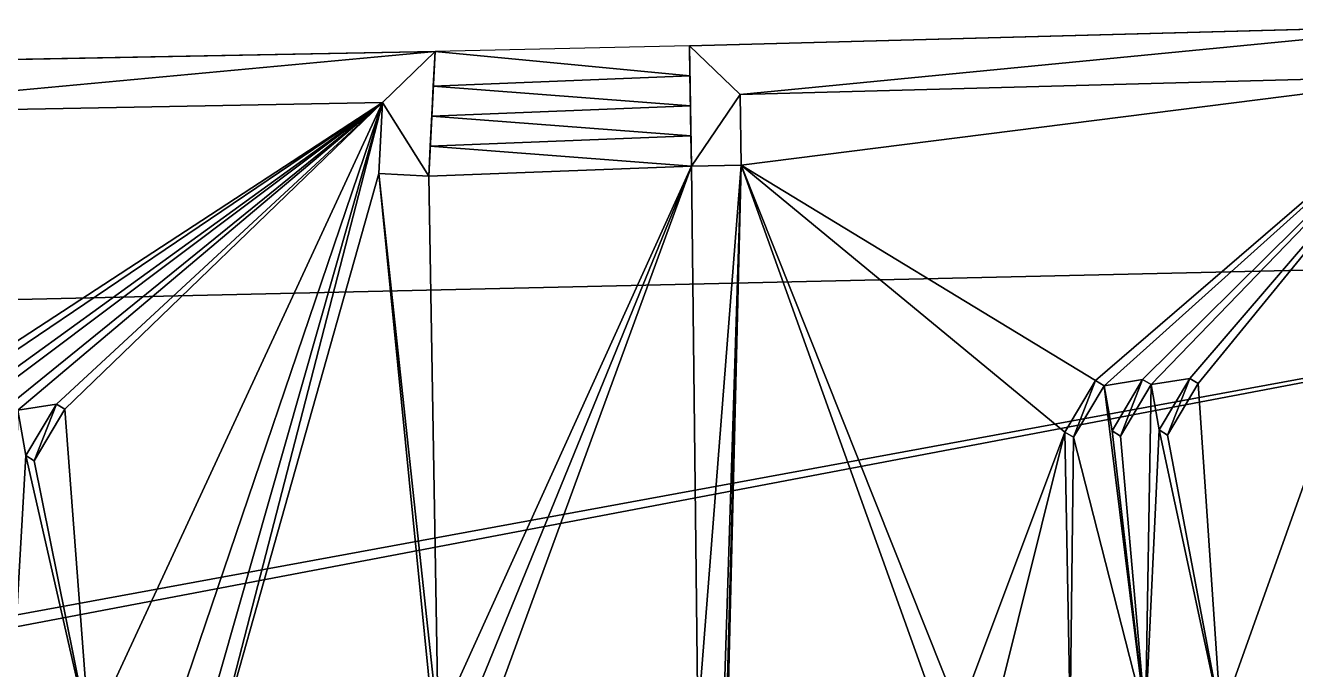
# Model space of a CAD drawing. Extents: x -282 to 16, y -6 to 46.
# Drawn here: x -5.25 to 7.47, y 39.36 to 45.82 of the extents above; entities that cross this region are included whole.
import ezdxf

# ---------------------------------------------------------------- set-up
doc = ezdxf.new("R2010")
doc.units = 0

msp = doc.modelspace()

# ---------------------------------------------------------------- linework, layer by layer
for p, q in [((9.016, 45.817, -0.64), (1.401, 45.613, -0.542)), ((-7.921, 45.429, -0.442), (-1.148, 45.556, -0.542))]:
    msp.add_line(p, q)
for points in [[(1.401, 45.613, -0.413), (9.016, 45.817, -0.493), (9.016, 45.817, -0.64)], [(1.401, 45.613, -0.062), (9.016, 45.817, -0.493), (1.401, 45.613, -0.413)], [(1.401, 45.613, -0.413), (9.016, 45.817, -0.64), (1.401, 45.613, -0.542)], [(1.401, 45.613, -0.062), (9.017, 45.817, -0.091), (9.016, 45.817, -0.493)], [(1.401, 45.613, -0.062), (9.017, 45.817, -0.045), (9.017, 45.817, -0.091)], [(9.017, 45.817, -0.045), (1.401, 45.613, -0.062), (1.401, 45.613, -0.022)], [(1.401, 45.613, 0.138), (9.017, 45.817, -0.045), (1.401, 45.613, -0.022)], [(9.016, 45.817, 0.138), (9.017, 45.817, -0.045), (1.401, 45.613, 0.138)], [(9.016, 45.817, 0.138), (1.401, 45.613, 0.138), (1.909, 45.126, 0.138)], [(9.02, 45.317, 0.138), (9.016, 45.817, 0.138), (1.909, 45.126, 0.138)], [(-1.148, 45.556, -0.542), (1.406, 45.312, -0.542), (1.401, 45.613, -0.542)], [(1.42, 44.408, 0.138), (1.909, 45.126, 0.138), (1.401, 45.613, 0.138)], [(1.401, 45.613, -0.062), (1.401, 45.613, -0.542), (1.401, 45.613, 0.138)], [(1.406, 45.312, -0.422), (1.401, 45.613, 0.138), (1.401, 45.613, -0.542)], [(1.406, 45.312, -0.422), (1.411, 45.011, -0.302), (1.401, 45.613, 0.138)], [(1.406, 45.312, -0.542), (1.406, 45.312, -0.422), (1.401, 45.613, -0.542)], [(1.411, 45.011, -0.302), (1.416, 44.71, -0.182), (1.401, 45.613, 0.138)], [(1.416, 44.71, -0.182), (1.42, 44.408, 0.138), (1.401, 45.613, 0.138)], [(-7.921, 45.429, -0.442), (-1.148, 45.556, -0.363), (-1.148, 45.556, -0.542)], [(-1.148, 45.556, -0.363), (-7.921, 45.429, -0.442), (-7.921, 45.429, -0.289)], [(-7.921, 45.429, -0.289), (-1.148, 45.556, -0.151), (-1.148, 45.556, -0.363)], [(-1.148, 45.556, -0.151), (-7.921, 45.429, -0.289), (-7.921, 45.429, -0.109)], [(-7.921, 45.429, -0.109), (-1.148, 45.556, 0.138), (-1.148, 45.556, -0.151)], [(-1.148, 45.556, 0.138), (-7.921, 45.429, -0.109), (-7.921, 45.429, 0.138)], [(-1.148, 45.556, 0.138), (-7.921, 45.429, 0.138), (-7.902, 44.929, 0.138)], [(-1.675, 45.046, 0.138), (-1.148, 45.556, 0.138), (-7.902, 44.929, 0.138)], [(-1.212, 44.307, 0.138), (-1.148, 45.556, 0.138), (-1.675, 45.046, 0.138)], [(-1.148, 45.556, 0.138), (-1.212, 44.307, 0.138), (-1.197, 44.607, -0.182)], [(-1.148, 45.556, 0.138), (-1.197, 44.607, -0.182), (-1.182, 44.908, -0.302)], [(-1.148, 45.556, 0.138), (-1.182, 44.908, -0.302), (-1.166, 45.209, -0.422)], [(-1.148, 45.556, 0.138), (-1.166, 45.209, -0.422), (-1.148, 45.556, -0.542)], [(-1.148, 45.556, -0.542), (-1.166, 45.209, -0.422), (-1.166, 45.209, -0.542)], [(1.406, 45.312, -0.542), (-1.148, 45.556, -0.542), (-1.166, 45.209, -0.542)], [(-1.166, 45.209, -0.422), (1.411, 45.011, -0.422), (1.406, 45.312, -0.422)], [(-1.166, 45.209, -0.422), (1.406, 45.312, -0.542), (-1.166, 45.209, -0.542)], [(1.406, 45.312, -0.542), (-1.166, 45.209, -0.422), (1.406, 45.312, -0.422)], [(1.411, 45.011, -0.422), (1.411, 45.011, -0.302), (1.406, 45.312, -0.422)], [(1.909, 45.126, -0.062), (1.92, 44.416, -0.062), (9.02, 45.317, -0.062)], [(9.02, 45.317, 0.138), (1.909, 45.126, 0.138), (9.02, 45.317, -0.062)], [(1.909, 45.126, -0.062), (9.02, 45.317, -0.062), (1.909, 45.126, 0.138)], [(5.47, 42.258, -0.062), (9.02, 45.317, -0.062), (1.92, 44.416, -0.062)], [(5.556, 42.207, -0.062), (9.02, 45.317, -0.062), (5.47, 42.258, -0.062)], [(5.941, 42.269, -0.062), (9.02, 45.317, -0.062), (5.556, 42.207, -0.062)], [(6.027, 42.218, -0.062), (9.02, 45.317, -0.062), (5.941, 42.269, -0.062)], [(6.413, 42.279, -0.062), (9.02, 45.317, -0.062), (6.027, 42.218, -0.062)], [(6.499, 42.228, -0.062), (9.02, 45.317, -0.062), (6.413, 42.279, -0.062)], [(6.726, 38.885, -0.062), (9.02, 45.317, -0.062), (6.499, 42.228, -0.062)], [(7.48, 38.942, -0.062), (9.02, 45.317, -0.062), (6.726, 38.885, -0.062)], [(-1.166, 45.209, -0.422), (-1.182, 44.908, -0.302), (-1.182, 44.908, -0.422)], [(1.411, 45.011, -0.422), (-1.166, 45.209, -0.422), (-1.182, 44.908, -0.422)], [(1.909, 45.126, 0.138), (1.42, 44.408, 0.138), (1.92, 44.416, 0.138)], [(1.909, 45.126, -0.062), (1.909, 45.126, 0.138), (1.92, 44.416, -0.062)], [(1.92, 44.416, 0.138), (1.92, 44.416, -0.062), (1.909, 45.126, 0.138)], [(-1.675, 45.046, 0.138), (-7.902, 44.929, 0.138), (-1.675, 45.046, -0.062)], [(-7.902, 44.929, -0.062), (-1.675, 45.046, -0.062), (-7.902, 44.929, 0.138)], [(-1.675, 45.046, -0.062), (-7.902, 44.929, -0.062), (-6.358, 41.99, -0.062)], [(-6.272, 41.939, -0.062), (-1.675, 45.046, -0.062), (-6.358, 41.99, -0.062)], [(-5.887, 42, -0.062), (-1.675, 45.046, -0.062), (-6.272, 41.939, -0.062)], [(-5.801, 41.949, -0.062), (-1.675, 45.046, -0.062), (-5.887, 42, -0.062)], [(-5.415, 42.011, -0.062), (-1.675, 45.046, -0.062), (-5.801, 41.949, -0.062)], [(-5.329, 41.96, -0.062), (-1.675, 45.046, -0.062), (-5.415, 42.011, -0.062)], [(-4.943, 42.022, -0.062), (-1.675, 45.046, -0.062), (-5.329, 41.96, -0.062)], [(-4.857, 41.971, -0.062), (-1.675, 45.046, -0.062), (-4.943, 42.022, -0.062)], [(-4.612, 38.706, -0.062), (-1.675, 45.046, -0.062), (-4.857, 41.971, -0.062)], [(-3.817, 38.738, -0.062), (-1.675, 45.046, -0.062), (-4.612, 38.706, -0.062)], [(-3.454, 38.796, -0.062), (-1.675, 45.046, -0.062), (-3.817, 38.738, -0.062)], [(-1.712, 44.332, -0.062), (-1.675, 45.046, -0.062), (-3.454, 38.146, -0.062)], [(-3.454, 38.146, -0.062), (-1.675, 45.046, -0.062), (-3.454, 38.796, -0.062)], [(-1.675, 45.046, 0.138), (-1.675, 45.046, -0.062), (-1.712, 44.332, 0.138)], [(-1.712, 44.332, -0.062), (-1.712, 44.332, 0.138), (-1.675, 45.046, -0.062)], [(-1.675, 45.046, 0.138), (-1.712, 44.332, 0.138), (-1.212, 44.307, 0.138)], [(-1.182, 44.908, -0.302), (1.416, 44.71, -0.302), (1.411, 45.011, -0.302)], [(-1.182, 44.908, -0.302), (1.411, 45.011, -0.422), (-1.182, 44.908, -0.422)], [(1.411, 45.011, -0.422), (-1.182, 44.908, -0.302), (1.411, 45.011, -0.302)], [(1.416, 44.71, -0.302), (1.416, 44.71, -0.182), (1.411, 45.011, -0.302)], [(-1.182, 44.908, -0.302), (-1.197, 44.607, -0.182), (-1.197, 44.607, -0.302)], [(1.416, 44.71, -0.302), (-1.182, 44.908, -0.302), (-1.197, 44.607, -0.302)], [(-1.197, 44.607, -0.182), (1.42, 44.408, -0.182), (1.416, 44.71, -0.182)], [(-1.197, 44.607, -0.182), (1.416, 44.71, -0.302), (-1.197, 44.607, -0.302)], [(1.416, 44.71, -0.302), (-1.197, 44.607, -0.182), (1.416, 44.71, -0.182)], [(1.42, 44.408, -0.062), (1.42, 44.408, 0.138), (1.416, 44.71, -0.182)], [(1.42, 44.408, -0.182), (1.42, 44.408, -0.062), (1.416, 44.71, -0.182)], [(-1.197, 44.607, -0.182), (-1.212, 44.307, 0.138), (-1.212, 44.307, -0.062)], [(-1.197, 44.607, -0.182), (-1.212, 44.307, -0.062), (-1.212, 44.307, -0.182)], [(1.42, 44.408, -0.182), (-1.197, 44.607, -0.182), (-1.212, 44.307, -0.182)], [(-3.454, 38.146, -0.062), (-1.104, 38.199, -0.062), (-1.712, 44.332, -0.062)], [(-1.212, 44.307, 0.138), (-1.712, 44.332, 0.138), (-1.212, 44.307, -0.062)], [(-1.712, 44.332, -0.062), (-1.212, 44.307, -0.062), (-1.712, 44.332, 0.138)], [(-1.212, 44.307, -0.062), (-1.712, 44.332, -0.062), (-1.118, 38.807, -0.062)], [(-1.118, 38.807, -0.062), (-1.712, 44.332, -0.062), (-1.104, 38.199, -0.062)], [(-1.212, 44.307, -0.062), (-1.118, 38.807, -0.062), (1.42, 44.408, -0.062)], [(-1.212, 44.307, -0.062), (1.42, 44.408, -0.182), (-1.212, 44.307, -0.182)], [(1.42, 44.408, -0.182), (-1.212, 44.307, -0.062), (1.42, 44.408, -0.062)], [(-0.863, 38.813, -0.062), (1.42, 44.408, -0.062), (-1.118, 38.807, -0.062)], [(-0.849, 38.205, -0.062), (1.42, 44.408, -0.062), (-0.863, 38.813, -0.062)], [(1.486, 38.866, -0.062), (1.42, 44.408, -0.062), (-0.849, 38.205, -0.062)], [(1.42, 44.408, -0.062), (1.486, 38.866, -0.062), (1.92, 44.416, -0.062)], [(1.92, 44.416, 0.138), (1.42, 44.408, 0.138), (1.92, 44.416, -0.062)], [(1.42, 44.408, -0.062), (1.92, 44.416, -0.062), (1.42, 44.408, 0.138)], [(1.741, 38.872, -0.062), (1.92, 44.416, -0.062), (1.486, 38.866, -0.062)], [(1.755, 38.264, -0.062), (1.92, 44.416, -0.062), (1.741, 38.872, -0.062)], [(1.77, 38.264, -0.062), (1.92, 44.416, -0.062), (1.755, 38.264, -0.062)], [(4.105, 38.317, -0.062), (1.92, 44.416, -0.062), (1.77, 38.264, -0.062)], [(4.105, 38.926, -0.062), (1.92, 44.416, -0.062), (4.105, 38.317, -0.062)], [(4.105, 38.926, -0.062), (5.163, 41.742, -0.062), (1.92, 44.416, -0.062)], [(5.163, 41.742, -0.062), (5.47, 42.258, -0.062), (1.92, 44.416, -0.062)], [(-14.134, 38.293, 3.938), (14.288, 43.519, 3.941), (-14.268, 42.868, 3.94)], [(-14.268, 42.868, 3.94), (14.288, 43.519, 3.941), (-14.134, 38.293, 3.938)], [(-14.268, 42.868, 3.94), (14.288, 43.519, 3.601), (-14.268, 42.868, 3.6)], [(14.288, 43.519, 3.601), (-14.268, 42.868, 3.94), (14.288, 43.519, 3.941)], [(14.288, 43.519, 3.941), (-14.268, 42.868, 3.94), (14.288, 43.519, 3.601)], [(-14.268, 42.868, 3.6), (14.288, 43.519, 3.601), (-14.268, 42.868, 3.94)], [(-14.268, 42.868, 3.6), (-14.134, 38.293, 3.598), (14.288, 43.519, 3.601)], [(14.288, 43.519, 3.601), (-14.134, 38.293, 3.598), (-14.268, 42.868, 3.6)], [(14.288, 43.519, 3.941), (-14.134, 38.293, 3.938), (-13.107, 38.316, 3.938)], [(-13.107, 38.316, 3.938), (-14.134, 38.293, 3.938), (14.288, 43.519, 3.941)], [(14.423, 38.944, 3.6), (14.288, 43.519, 3.601), (-14.134, 38.293, 3.598)], [(-14.134, 38.293, 3.598), (14.288, 43.519, 3.601), (14.423, 38.944, 3.6)], [(14.288, 43.519, 3.941), (-13.107, 38.316, 3.938), (14.423, 38.944, 3.94)], [(14.423, 38.944, 3.94), (-13.107, 38.316, 3.938), (14.288, 43.519, 3.941)], [(5.47, 42.258, 3.598), (5.163, 41.742, -0.062), (5.163, 41.742, 3.598)], [(5.163, 41.742, -0.062), (5.47, 42.258, 3.598), (5.47, 42.258, -0.062)], [(5.47, 42.258, -0.062), (5.47, 42.258, 3.598), (5.163, 41.742, -0.062)], [(5.163, 41.742, 3.598), (5.163, 41.742, -0.062), (5.47, 42.258, 3.598)], [(5.47, 42.258, -0.062), (5.249, 41.691, -0.062), (5.163, 41.742, -0.062)], [(5.163, 41.742, -0.062), (5.249, 41.691, -0.062), (5.47, 42.258, -0.062)], [(5.249, 41.691, -0.062), (5.47, 42.258, -0.062), (5.556, 42.207, -0.062)], [(5.556, 42.207, -0.062), (5.47, 42.258, -0.062), (5.249, 41.691, -0.062)], [(5.47, 42.258, 3.598), (5.556, 42.207, -0.062), (5.47, 42.258, -0.062)], [(5.556, 42.207, -0.062), (5.47, 42.258, 3.598), (5.556, 42.207, 3.598)], [(5.556, 42.207, 3.598), (5.47, 42.258, 3.598), (5.556, 42.207, -0.062)], [(5.47, 42.258, -0.062), (5.556, 42.207, -0.062), (5.47, 42.258, 3.598)], [(5.635, 41.753, -0.062), (5.941, 42.269, -0.062), (5.556, 42.207, -0.062)], [(5.941, 42.269, 3.598), (5.635, 41.753, -0.062), (5.635, 41.753, 3.598)], [(5.635, 41.753, -0.062), (5.941, 42.269, 3.598), (5.941, 42.269, -0.062)], [(5.941, 42.269, -0.062), (5.941, 42.269, 3.598), (5.635, 41.753, -0.062)], [(5.635, 41.753, 3.598), (5.635, 41.753, -0.062), (5.941, 42.269, 3.598)], [(5.941, 42.269, -0.062), (5.721, 41.702, -0.062), (5.635, 41.753, -0.062)], [(5.635, 41.753, -0.062), (5.721, 41.702, -0.062), (5.941, 42.269, -0.062)], [(5.721, 41.702, -0.062), (5.941, 42.269, -0.062), (6.027, 42.218, -0.062)], [(6.027, 42.218, -0.062), (5.941, 42.269, -0.062), (5.721, 41.702, -0.062)], [(5.941, 42.269, 3.598), (6.027, 42.218, -0.062), (5.941, 42.269, -0.062)], [(6.027, 42.218, -0.062), (5.941, 42.269, 3.598), (6.027, 42.218, 3.598)], [(6.027, 42.218, 3.598), (5.941, 42.269, 3.598), (6.027, 42.218, -0.062)], [(5.941, 42.269, -0.062), (6.027, 42.218, -0.062), (5.941, 42.269, 3.598)], [(6.107, 41.764, -0.062), (6.413, 42.279, -0.062), (6.027, 42.218, -0.062)], [(6.413, 42.279, -0.062), (6.192, 41.712, -0.062), (6.107, 41.764, -0.062)], [(6.107, 41.764, -0.062), (6.192, 41.712, -0.062), (6.413, 42.279, -0.062)], [(6.413, 42.279, 3.598), (6.107, 41.764, -0.062), (6.107, 41.764, 3.598)], [(6.107, 41.764, -0.062), (6.413, 42.279, 3.598), (6.413, 42.279, -0.062)], [(6.413, 42.279, -0.062), (6.413, 42.279, 3.598), (6.107, 41.764, -0.062)], [(6.107, 41.764, 3.598), (6.107, 41.764, -0.062), (6.413, 42.279, 3.598)], [(6.192, 41.712, -0.062), (6.413, 42.279, -0.062), (6.499, 42.228, -0.062)], [(6.499, 42.228, -0.062), (6.413, 42.279, -0.062), (6.192, 41.712, -0.062)], [(6.413, 42.279, 3.598), (6.499, 42.228, -0.062), (6.413, 42.279, -0.062)], [(6.499, 42.228, -0.062), (6.413, 42.279, 3.598), (6.499, 42.228, 3.598)], [(6.499, 42.228, 3.598), (6.413, 42.279, 3.598), (6.499, 42.228, -0.062)], [(6.413, 42.279, -0.062), (6.499, 42.228, -0.062), (6.413, 42.279, 3.598)], [(5.556, 42.207, -0.062), (5.249, 41.691, -0.062), (5.971, 38.864, -0.062)], [(5.556, 42.207, -0.062), (5.249, 41.691, 3.598), (5.249, 41.691, -0.062)], [(5.249, 41.691, 3.598), (5.556, 42.207, -0.062), (5.556, 42.207, 3.598)], [(5.556, 42.207, 3.598), (5.556, 42.207, -0.062), (5.249, 41.691, 3.598)], [(5.249, 41.691, -0.062), (5.249, 41.691, 3.598), (5.556, 42.207, -0.062)], [(5.635, 41.753, -0.062), (5.556, 42.207, -0.062), (5.971, 38.864, -0.062)], [(6.027, 42.218, -0.062), (5.721, 41.702, -0.062), (5.971, 38.864, -0.062)], [(6.027, 42.218, -0.062), (5.721, 41.702, 3.598), (5.721, 41.702, -0.062)], [(5.721, 41.702, 3.598), (6.027, 42.218, -0.062), (6.027, 42.218, 3.598)], [(6.027, 42.218, 3.598), (6.027, 42.218, -0.062), (5.721, 41.702, 3.598)], [(5.721, 41.702, -0.062), (5.721, 41.702, 3.598), (6.027, 42.218, -0.062)], [(6.107, 41.764, -0.062), (6.027, 42.218, -0.062), (5.971, 38.864, -0.062)], [(6.499, 42.228, -0.062), (6.192, 41.712, -0.062), (6.726, 38.885, -0.062)], [(6.499, 42.228, -0.062), (6.192, 41.712, 3.598), (6.192, 41.712, -0.062)], [(6.192, 41.712, 3.598), (6.499, 42.228, -0.062), (6.499, 42.228, 3.598)], [(6.499, 42.228, 3.598), (6.499, 42.228, -0.062), (6.192, 41.712, 3.598)], [(6.192, 41.712, -0.062), (6.192, 41.712, 3.598), (6.499, 42.228, -0.062)], [(-5.25, 41.506, -0.062), (-4.943, 42.022, -0.062), (-5.329, 41.96, -0.062)], [(-4.943, 42.022, -0.062), (-5.164, 41.455, -0.062), (-5.25, 41.506, -0.062)], [(-5.25, 41.506, -0.062), (-5.164, 41.455, -0.062), (-4.943, 42.022, -0.062)], [(-4.943, 42.022, 3.598), (-5.25, 41.506, -0.062), (-5.25, 41.506, 3.598)], [(-5.25, 41.506, -0.062), (-4.943, 42.022, 3.598), (-4.943, 42.022, -0.062)], [(-4.943, 42.022, -0.062), (-4.943, 42.022, 3.598), (-5.25, 41.506, -0.062)], [(-5.25, 41.506, 3.598), (-5.25, 41.506, -0.062), (-4.943, 42.022, 3.598)], [(-5.164, 41.455, -0.062), (-4.943, 42.022, -0.062), (-4.857, 41.971, -0.062)], [(-4.857, 41.971, -0.062), (-4.943, 42.022, -0.062), (-5.164, 41.455, -0.062)], [(-4.943, 42.022, 3.598), (-4.857, 41.971, -0.062), (-4.943, 42.022, -0.062)], [(-4.857, 41.971, -0.062), (-4.943, 42.022, 3.598), (-4.857, 41.971, 3.598)], [(-4.857, 41.971, 3.598), (-4.943, 42.022, 3.598), (-4.857, 41.971, -0.062)], [(-4.943, 42.022, -0.062), (-4.857, 41.971, -0.062), (-4.943, 42.022, 3.598)], [(-5.25, 41.506, -0.062), (-5.329, 41.96, -0.062), (-5.408, 38.705, -0.062)], [(-4.857, 41.971, -0.062), (-5.164, 41.455, 3.598), (-5.164, 41.455, -0.062)], [(-5.164, 41.455, 3.598), (-4.857, 41.971, -0.062), (-4.857, 41.971, 3.598)], [(-4.857, 41.971, 3.598), (-4.857, 41.971, -0.062), (-5.164, 41.455, 3.598)], [(-5.164, 41.455, -0.062), (-5.164, 41.455, 3.598), (-4.857, 41.971, -0.062)], [(-4.857, 41.971, -0.062), (-5.164, 41.455, -0.062), (-4.612, 38.706, -0.062)], [(5.721, 41.702, -0.062), (5.635, 41.753, -0.062), (5.971, 38.864, -0.062)], [(5.721, 41.702, -0.062), (5.635, 41.753, 3.598), (5.635, 41.753, -0.062)], [(5.635, 41.753, 3.598), (5.721, 41.702, -0.062), (5.721, 41.702, 3.598)], [(5.721, 41.702, 3.598), (5.721, 41.702, -0.062), (5.635, 41.753, 3.598)], [(5.635, 41.753, -0.062), (5.635, 41.753, 3.598), (5.721, 41.702, -0.062)], [(6.726, 38.885, -0.062), (6.107, 41.764, -0.062), (5.971, 38.864, -0.062)], [(6.192, 41.712, -0.062), (6.107, 41.764, -0.062), (6.726, 38.885, -0.062)], [(6.192, 41.712, -0.062), (6.107, 41.764, 3.598), (6.107, 41.764, -0.062)], [(6.107, 41.764, 3.598), (6.192, 41.712, -0.062), (6.192, 41.712, 3.598)], [(6.192, 41.712, 3.598), (6.192, 41.712, -0.062), (6.107, 41.764, 3.598)], [(6.107, 41.764, -0.062), (6.107, 41.764, 3.598), (6.192, 41.712, -0.062)], [(4.461, 38.926, -0.062), (5.163, 41.742, -0.062), (4.105, 38.926, -0.062)], [(4.461, 38.926, -0.062), (5.215, 38.877, -0.062), (5.163, 41.742, -0.062)], [(5.249, 41.691, -0.062), (5.163, 41.742, -0.062), (5.215, 38.877, -0.062)], [(5.249, 41.691, -0.062), (5.163, 41.742, 3.598), (5.163, 41.742, -0.062)], [(5.163, 41.742, 3.598), (5.249, 41.691, -0.062), (5.249, 41.691, 3.598)], [(5.249, 41.691, 3.598), (5.249, 41.691, -0.062), (5.163, 41.742, 3.598)], [(5.163, 41.742, -0.062), (5.163, 41.742, 3.598), (5.249, 41.691, -0.062)], [(5.971, 38.864, -0.062), (5.249, 41.691, -0.062), (5.215, 38.877, -0.062)], [(-4.612, 38.706, -0.062), (-5.25, 41.506, -0.062), (-5.408, 38.705, -0.062)], [(-5.164, 41.455, -0.062), (-5.25, 41.506, 3.598), (-5.25, 41.506, -0.062)], [(-5.25, 41.506, 3.598), (-5.164, 41.455, -0.062), (-5.164, 41.455, 3.598)], [(-5.164, 41.455, 3.598), (-5.164, 41.455, -0.062), (-5.25, 41.506, 3.598)], [(-5.25, 41.506, -0.062), (-5.25, 41.506, 3.598), (-5.164, 41.455, -0.062)], [(-5.164, 41.455, -0.062), (-5.25, 41.506, -0.062), (-4.612, 38.706, -0.062)]]:
    msp.add_3dface(points)

doc.saveas('drawing.dxf')
